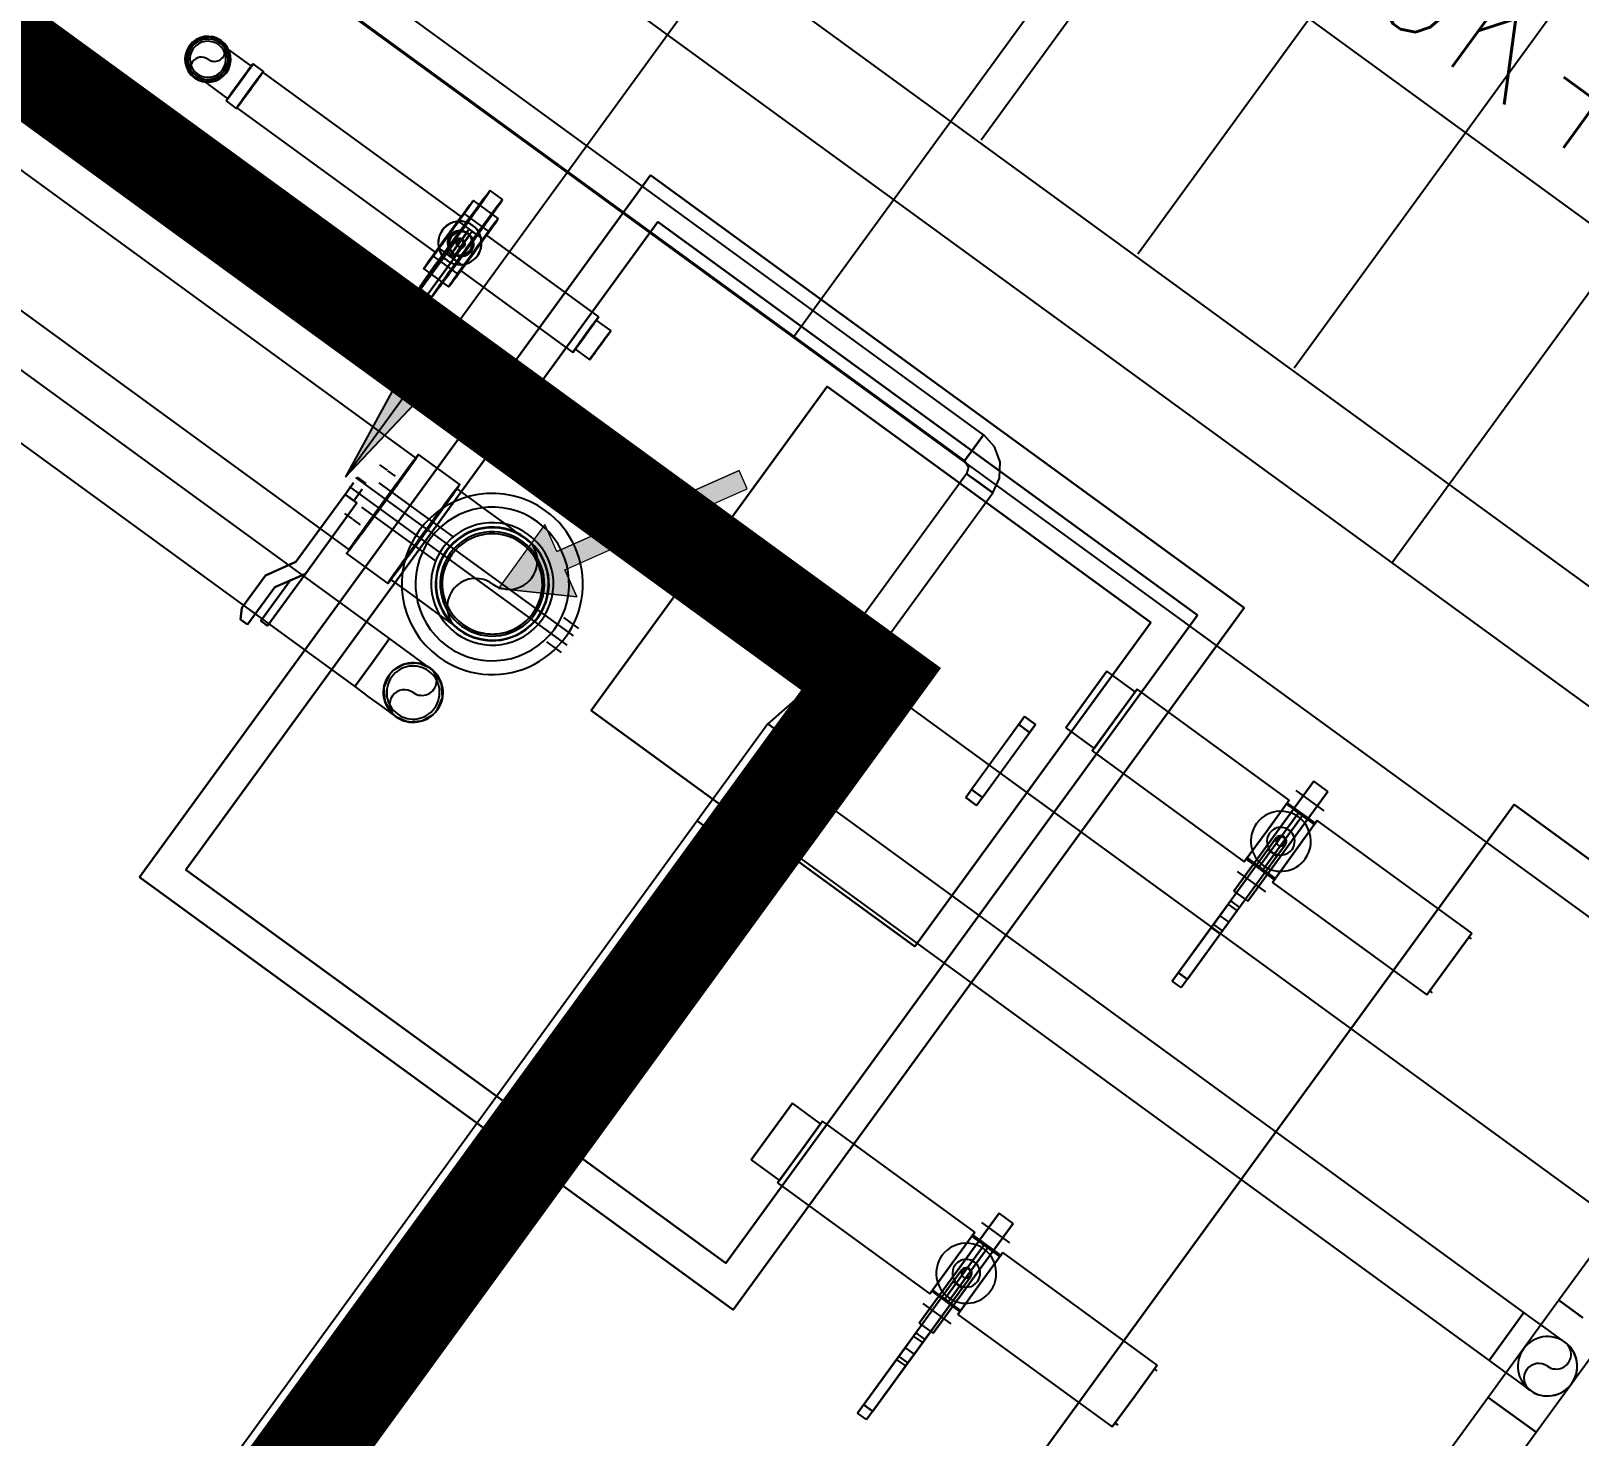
# Model space of a CAD drawing. Header units: millimetres. Extents: x 400382 to 401500, y 4543975 to 4544133.
# Drawn here: x 400780.641 to 400782.959, y 4544099.669 to 4544101.772 of the extents above; entities that cross this region are included whole.
import ezdxf
from ezdxf.enums import TextEntityAlignment as Align

# ---------------------------------------------------------------- set-up
doc = ezdxf.new("R2010")
doc.units = ezdxf.units.MM
for name, pattern in [('AKS', [3, 2.5, -0.25, 0, -0.25]), ('CIZGI', [0.4, 0.25, -0.15]), ('HIDDEN', [0.375, 0.25, -0.125])]:
    doc.linetypes.add(name, pattern=pattern)
doc.layers.add('A-DETL-GENF', color=92, linetype='Continuous', lineweight=9)
for name, color, linetype in [('aks prota', 2, 'AKS'), ('kiriş prota', 6, 'Continuous'), ('kolon tarama prota', 252, 'Continuous'), ('merdiven prota', 2, 'Continuous'), ('metraj prota', 2, 'Continuous'), ('not prota', 2, 'Continuous'), ('PRT-MI-ad_dim', 8, 'Continuous'), ('st_s_ölçü', 4, 'Continuous'), ('tnot prota', 4, 'Continuous')]:
    doc.layers.add(name, color=color, linetype=linetype)
doc.styles.add('TNOT', font='romanstw.shx', dxfattribs={"width": 0.8, "height": 250})

# ---------------------------------------------------------------- blocks, each defined once
blk = doc.blocks.new('Riser Direction1 - Flow Direction _25mm_ 2-2155046-_17_70 m  ARA KAT')
at = {"layer": 'A-DETL-GENF'}
blk.add_hatch(color=256, dxfattribs=at).paths.add_polyline_path([(0, 0), (118, 0), (96, -38.1), (354.9, -187.5), (339.8, -213.5), (81, -64.1), (59, -102.2)], flags=0)
for p, q in [((0, 0), (59, -102.2)), ((118, 0), (0, 0)), ((118, 0), (0, 0)), ((59, -102.2), (0, 0)), ((96, -38.1), (118, 0)), ((96, -38.1), (118, 0)), ((354.9, -187.5), (96, -38.1)), ((96, -38.1), (354.9, -187.5)), ((59, -102.2), (81, -64.1)), ((81, -64.1), (59, -102.2)), ((81, -64.1), (339.8, -213.5)), ((81, -64.1), (339.8, -213.5)), ((339.8, -213.5), (354.9, -187.5)), ((339.8, -213.5), (354.9, -187.5))]:
    blk.add_line(p, q, dxfattribs=at)
blk = doc.blocks.new('17.60 mekanik')
at = {"layer": 'kolon tarama prota'}
blk.add_hatch(color=256, dxfattribs=at).paths.add_polyline_path([(137160.1, 64490.36), (137170.51, 64501.33), (137167.32, 64503.65)], flags=0)
for p, q in [((137170.68, 64493.17), (136564.89, 64933.3)), ((137166.76, 64466.14), (136524.26, 64932.94)), ((136519.03, 64925.75), (137161.53, 64458.95)), ((136554.9, 64919.55), (137160.69, 64479.42)), ((137160.1, 64490.36), (137265.83, 64635.88)), ((137255.66, 64496.77), (137127.64, 64589.78)), ((137124.81, 64585.88), (137252.83, 64492.86)), ((137147.74, 64551.03), (137146.2, 64552.15)), ((137177.44, 64529.29), (137147.66, 64550.92)), ((137142.16, 64546.6), (137143.7, 64545.48)), ((137143.78, 64545.58), (137173.56, 64523.95)), ((137205.73, 64535.56), (137129.32, 64430.39)), ((137129.32, 64430.39), (137205.73, 64535.56)), ((137294.72, 64470.9), (137205.73, 64535.56)), ((137205.73, 64535.56), (137294.72, 64470.9)), ((137205.73, 64535.56), (137205.73, 64535.56)), ((137183.6, 64531.9), (137181.74, 64533.26)), ((137181.54, 64527.11), (137177.82, 64529.81)), ((137182.94, 64529.03), (137179.21, 64531.73)), ((137206.83, 64528.57), (137136.3, 64431.49)), ((137136.3, 64431.49), (137206.83, 64528.57)), ((137180.69, 64525.94), (137176.97, 64528.64)), ((137180.69, 64525.94), (137176.97, 64528.64)), ((137179.76, 64526.61), (137177.9, 64527.97)), ((137179.11, 64528.01), (137179.11, 64528.02)), ((137179.12, 64528), (137179.11, 64528.01)), ((137287.74, 64469.8), (137206.83, 64528.57)), ((137206.83, 64528.57), (137287.74, 64469.8)), ((137206.83, 64528.57), (137206.83, 64528.57)), ((137176.65, 64525.79), (137175.38, 64524.05)), ((137175.4, 64524.04), (137176.66, 64525.78)), ((137177.76, 64525.65), (137177.5, 64525.84)), ((137177.53, 64525.83), (137177.5, 64525.84)), ((137177.58, 64525.92), (137177.57, 64525.93)), ((137178.4, 64526.78), (137178.29, 64526.87)), ((137178.52, 64526.7), (137178.48, 64526.73)), ((137179.05, 64527.13), (137178.61, 64527.45)), ((137198, 64514.35), (137181.16, 64526.58)), ((137175.4, 64524.03), (137170.06, 64516.68)), ((137170.39, 64517.17), (137175.38, 64524.05)), ((137171.13, 64515.91), (137176.47, 64523.26)), ((137176.45, 64523.27), (137171.45, 64516.39)), ((137173.18, 64523.42), (137176.9, 64520.72)), ((137174.03, 64524.6), (137177.75, 64521.89)), ((137174.03, 64524.6), (137177.75, 64521.89)), ((137174.96, 64523.92), (137176.82, 64522.57)), ((137175.38, 64524.05), (137175.4, 64524.03)), ((137176.45, 64523.27), (137175.38, 64524.05)), ((137175.38, 64524.05), (137176.45, 64523.27)), ((137175.4, 64524.04), (137175.38, 64524.05)), ((137176.47, 64523.26), (137175.4, 64524.04)), ((137176.47, 64523.26), (137175.4, 64524.03)), ((137175.67, 64523.41), (137176.11, 64523.08)), ((137176.12, 64523.89), (137176.24, 64523.81)), ((137176.32, 64523.75), (137176.36, 64523.72)), ((137176.45, 64523.27), (137177.71, 64525.01)), ((137176.47, 64523.26), (137176.45, 64523.27)), ((137176.45, 64523.27), (137176.47, 64523.26)), ((137177.73, 64525), (137176.47, 64523.26)), ((137176.85, 64524.95), (137177.12, 64524.76)), ((137176.85, 64524.95), (137176.88, 64524.94)), ((137171.79, 64521.51), (137175.51, 64518.8)), ((137175.28, 64522.76), (137175.29, 64522.75)), ((137175.29, 64522.75), (137175.3, 64522.74)), ((137177.28, 64521.25), (137194.12, 64509.01)), ((137171.12, 64518.63), (137172.98, 64517.28)), ((137170.06, 64516.68), (137165.26, 64510.08)), ((137166.33, 64509.3), (137171.13, 64515.91)), ((137170.06, 64516.68), (137167.49, 64513.2)), ((137167.82, 64513.68), (137170.39, 64517.17)), ((137168.56, 64512.42), (137171.13, 64515.91)), ((137168.78, 64514.94), (137170.06, 64516.68)), ((137171.45, 64516.39), (137168.89, 64512.91)), ((137171.13, 64515.91), (137169.85, 64514.16)), ((137171.13, 64515.91), (137170.06, 64516.68)), ((137171.13, 64515.91), (137170.06, 64516.68)), ((137170.39, 64517.17), (137171.45, 64516.39)), ((137165.18, 64510.04), (137167.82, 64513.68)), ((137165.25, 64510.09), (137168.78, 64514.94)), ((137169.85, 64514.16), (137166.32, 64509.31)), ((137168.89, 64512.91), (137167.82, 64513.68)), ((137168.78, 64514.94), (137169.85, 64514.16)), ((137199.83, 64512.28), (137197.65, 64513.86)), ((137167.49, 64513.2), (137164.3, 64508.8)), ((137165.37, 64508.02), (137168.56, 64512.42)), ((137168.89, 64512.91), (137166.24, 64509.27)), ((137168.56, 64512.42), (137167.49, 64513.2)), ((137164.29, 64508.81), (137165.18, 64510.04)), ((137165.18, 64510.04), (137166.24, 64509.27)), ((137165.26, 64510.08), (137165.25, 64510.09)), ((137166.32, 64509.31), (137165.25, 64510.09)), ((137166.33, 64509.3), (137165.26, 64510.08)), ((137166.24, 64509.27), (137165.36, 64508.03)), ((137166.32, 64509.31), (137166.33, 64509.3)), ((137194.47, 64509.5), (137196.66, 64507.91)), ((137164.3, 64508.8), (137164.29, 64508.81)), ((137165.36, 64508.03), (137164.29, 64508.81)), ((137165.37, 64508.02), (137164.3, 64508.8)), ((137165.36, 64508.03), (137165.37, 64508.02)), ((137167.32, 64503.65), (137160.1, 64490.36)), ((137170.51, 64501.33), (137167.32, 64503.65)), ((137232.21, 64503.96), (137196.94, 64455.42)), ((137196.94, 64455.42), (137232.21, 64503.96)), ((137280.75, 64468.69), (137232.21, 64503.96)), ((137232.21, 64503.96), (137280.75, 64468.69)), ((137232.21, 64503.96), (137232.21, 64503.96)), ((137160.1, 64490.36), (137170.51, 64501.33)), ((137255.66, 64496.77), (137252.83, 64492.86)), ((137252.83, 64492.86), (137255.66, 64496.77)), ((137254.24, 64494.81), (137255.66, 64496.77)), ((137255.66, 64496.77), (137254.24, 64494.81)), ((137177.23, 64489.23), (137171.06, 64493.7)), ((137252.83, 64492.86), (137254.24, 64494.81)), ((137254.24, 64494.81), (137252.83, 64492.86)), ((137166.4, 64491.34), (137165.27, 64492.16)), ((137167.61, 64490.46), (137166.48, 64491.28)), ((137253.13, 64490.92), (137230.29, 64459.49)), ((137257.04, 64488.09), (137253.13, 64490.93)), ((137253.13, 64490.93), (137257.04, 64488.09)), ((137253.13, 64490.92), (137255.09, 64489.51)), ((137255.09, 64489.51), (137253.13, 64490.92)), ((137160.07, 64487.72), (137161.33, 64489.46)), ((137161.33, 64489.46), (137160.07, 64487.72)), ((137160.67, 64488.89), (137193.27, 64465.2)), ((137160.67, 64488.89), (137163.26, 64487.01)), ((137161.17, 64489.58), (137161.17, 64489.58)), ((137161.17, 64489.58), (137161.17, 64489.58)), ((137161.17, 64489.58), (137161.17, 64489.58)), ((137161.17, 64489.58), (137161.17, 64489.58)), ((137161.33, 64489.46), (137161.33, 64489.46)), ((137161.36, 64486.78), (137162.62, 64488.52)), ((137162.62, 64488.52), (137161.36, 64486.78)), ((137194.27, 64466.58), (137161.67, 64490.27)), ((137164.26, 64488.38), (137161.67, 64490.27)), ((137163.22, 64489.34), (137161.93, 64490.29)), ((137162.62, 64488.52), (137162.62, 64488.52)), ((137162.62, 64488.52), (137162.62, 64488.52)), ((137162.62, 64488.52), (137162.62, 64488.52)), ((137176.33, 64481.33), (137165.15, 64489.45)), ((137234.2, 64456.65), (137257.04, 64488.09)), ((137255.09, 64489.51), (137257.04, 64488.09)), ((137257.04, 64488.09), (137255.09, 64489.51)), ((137152.72, 64477.61), (137160.07, 64487.72)), ((137160.07, 64487.72), (137152.72, 64477.61)), ((137161.83, 64486.44), (137154.14, 64475.85)), ((137154.14, 64475.85), (137161.83, 64486.44)), ((137160.07, 64487.72), (137161.83, 64486.44)), ((137161.83, 64486.44), (137160.07, 64487.72)), ((137160.07, 64487.72), (137160.07, 64487.72)), ((137160.07, 64487.72), (137160.07, 64487.72)), ((137160.07, 64487.72), (137161.36, 64486.78)), ((137161.36, 64486.78), (137160.07, 64487.72)), ((137161.36, 64486.78), (137161.36, 64486.78)), ((137161.83, 64486.44), (137161.83, 64486.44)), ((137162.52, 64485.83), (137173.7, 64477.7)), ((137163.76, 64487.7), (137163.76, 64487.7)), ((137163.76, 64487.7), (137163.76, 64487.7)), ((137163.76, 64487.7), (137163.76, 64487.7)), ((137163.76, 64487.7), (137163.76, 64487.7)), ((137163.84, 64487.64), (137163.84, 64487.64)), ((137163.84, 64487.64), (137163.84, 64487.64)), ((137163.84, 64487.64), (137163.84, 64487.64)), ((137163.84, 64487.64), (137163.84, 64487.64)), ((137164.97, 64486.82), (137164.97, 64486.82)), ((137164.97, 64486.82), (137164.97, 64486.82)), ((137159.98, 64484.88), (137161.11, 64484.06)), ((137161.19, 64484), (137162.32, 64483.17)), ((137160.3, 64478.89), (137166.47, 64474.41)), ((137175.02, 64479.51), (137175.02, 64479.51)), ((137175.02, 64479.51), (137175.02, 64479.51)), ((137148.15, 64475.57), (137152.72, 64477.61)), ((137152.72, 64477.61), (137148.15, 64475.57)), ((137152.72, 64477.61), (137152.72, 64477.61)), ((137144.62, 64470.72), (137148.15, 64475.57)), ((137148.15, 64475.57), (137144.62, 64470.72)), ((137147.45, 64468.77), (137151.85, 64474.84)), ((137151.85, 64474.84), (137147.45, 64468.77)), ((137148.15, 64475.57), (137148.15, 64475.57)), ((137154.14, 64475.85), (137148.46, 64468.03)), ((137148.46, 64468.03), (137154.14, 64475.85)), ((137154.14, 64475.85), (137149.57, 64473.82)), ((137149.57, 64473.82), (137154.14, 64475.85)), ((137151.85, 64474.84), (137154.14, 64475.85)), ((137154.14, 64475.85), (137151.85, 64474.84)), ((137151.85, 64474.84), (137151.85, 64474.84)), ((137154.14, 64475.85), (137154.14, 64475.85)), ((137154.14, 64475.85), (137154.14, 64475.85)), ((137149.57, 64473.82), (137145.49, 64468.21)), ((137145.49, 64468.21), (137149.57, 64473.82)), ((137149.57, 64473.82), (137149.57, 64473.82)), ((137144.44, 64468.97), (137144.62, 64470.72)), ((137144.62, 64470.72), (137144.44, 64468.97)), ((137144.62, 64470.72), (137144.62, 64470.72)), ((137217.2, 64372.71), (137287.74, 64469.8)), ((137287.74, 64469.8), (137217.2, 64372.71)), ((137218.31, 64365.73), (137294.72, 64470.9)), ((137294.72, 64470.9), (137218.31, 64365.73)), ((137287.74, 64469.8), (137287.74, 64469.8)), ((137294.72, 64470.9), (137294.72, 64470.9)), ((137145.49, 64468.21), (137144.44, 64468.97)), ((137144.44, 64468.97), (137145.49, 64468.21)), ((137144.44, 64468.97), (137144.44, 64468.97)), ((137145.49, 64468.21), (137145.49, 64468.21)), ((137148.46, 64468.03), (137147.45, 64468.77)), ((137147.45, 64468.77), (137148.46, 64468.03)), ((137147.45, 64468.77), (137147.45, 64468.77)), ((137148.46, 64468.03), (137148.46, 64468.03)), ((137191.54, 64467.51), (137191.54, 64467.51)), ((137191.54, 64467.51), (137191.54, 64467.51)), ((137195.09, 64467.7), (137192.86, 64469.32)), ((137245.48, 64420.15), (137280.75, 64468.69)), ((137280.75, 64468.69), (137245.48, 64420.15)), ((137280.75, 64468.69), (137280.75, 64468.69)), ((137166.76, 64466.14), (137164.15, 64462.54)), ((137164.15, 64462.54), (137166.76, 64466.14)), ((137190.23, 64465.7), (137192.45, 64464.08)), ((137193.77, 64465.89), (137193.77, 64465.89)), ((137193.77, 64465.89), (137193.77, 64465.89)), ((137193.77, 64465.89), (137193.77, 64465.89)), ((137193.77, 64465.89), (137193.77, 64465.89)), ((137164.15, 64462.54), (137161.53, 64458.95)), ((137161.53, 64458.95), (137164.15, 64462.54)), ((137274.18, 64461.4), (137268.02, 64452.93)), ((137268.02, 64452.93), (137274.18, 64461.4)), ((137278.41, 64458.32), (137274.18, 64461.4)), ((137230.29, 64459.49), (137223.42, 64453.48)), ((137230.29, 64459.49), (137232.25, 64458.07)), ((137232.25, 64458.07), (137230.29, 64459.49)), ((137232.25, 64458.07), (137234.2, 64456.65)), ((137234.2, 64456.65), (137232.25, 64458.07)), ((137278.41, 64458.32), (137272.26, 64449.85)), ((137272.26, 64449.85), (137278.41, 64458.32)), ((137278.69, 64458.71), (137275.34, 64454.08)), ((137275.34, 64454.08), (137278.69, 64458.71)), ((137301.51, 64442.13), (137278.69, 64458.71)), ((137230.61, 64448.26), (137234.2, 64456.65)), ((137196.94, 64455.42), (137245.48, 64420.15)), ((137245.48, 64420.15), (137196.94, 64455.42)), ((137196.94, 64455.42), (137196.94, 64455.42)), ((137223.42, 64453.48), (137212.84, 64438.92)), ((137230.61, 64448.26), (137223.42, 64453.48)), ((137223.42, 64453.48), (137230.61, 64448.26)), ((137261.86, 64454.6), (137253.05, 64442.47)), ((137260.98, 64453.39), (137253.93, 64443.68)), ((137254.66, 64441.29), (137263.48, 64453.43)), ((137260.98, 64453.39), (137261.86, 64454.6)), ((137262.6, 64452.21), (137260.98, 64453.39)), ((137260.98, 64453.39), (137260.98, 64453.39)), ((137260.98, 64453.39), (137262.6, 64452.21)), ((137263.48, 64453.43), (137261.86, 64454.6)), ((137261.86, 64454.6), (137263.48, 64453.43)), ((137261.86, 64454.6), (137261.86, 64454.6)), ((137263.48, 64453.43), (137262.6, 64452.21)), ((137263.48, 64453.43), (137263.48, 64453.43)), ((137275.34, 64454.08), (137271.98, 64449.46)), ((137271.98, 64449.46), (137275.34, 64454.08)), ((137255.55, 64442.5), (137262.6, 64452.21)), ((137262.6, 64452.21), (137262.6, 64452.21)), ((137268.02, 64452.93), (137272.26, 64449.85)), ((137271.98, 64449.46), (137294.79, 64432.89)), ((137227.93, 64444.57), (137230.61, 64448.26)), ((137231.25, 64442.17), (137227.93, 64444.57)), ((137305.18, 64444.97), (137293.22, 64428.52)), ((137293.22, 64428.52), (137305.18, 64444.97)), ((137307.28, 64443.45), (137305.18, 64444.97)), ((137226.02, 64434.98), (137231.25, 64442.17)), ((137231.25, 64442.17), (137226.02, 64434.98)), ((137228.63, 64438.57), (137231.25, 64442.17)), ((137231.25, 64442.17), (137228.63, 64438.57)), ((137336.75, 64365.51), (137231.25, 64442.17)), ((137253.05, 64442.47), (137253.93, 64443.68)), ((137253.05, 64442.47), (137254.66, 64441.29)), ((137254.66, 64441.29), (137253.05, 64442.47)), ((137253.05, 64442.47), (137253.05, 64442.47)), ((137253.93, 64443.68), (137255.55, 64442.5)), ((137253.93, 64443.68), (137253.93, 64443.68)), ((137255.55, 64442.5), (137253.93, 64443.68)), ((137255.55, 64442.5), (137254.66, 64441.29)), ((137255.55, 64442.5), (137255.55, 64442.5)), ((137307.28, 64443.45), (137295.32, 64426.99)), ((137295.32, 64426.99), (137307.28, 64443.45)), ((137301.51, 64442.13), (137298.15, 64437.51)), ((137298.15, 64437.51), (137301.51, 64442.13)), ((137305.43, 64438.68), (137301.22, 64441.74)), ((137306.76, 64440.52), (137302.56, 64443.58)), ((137254.66, 64441.29), (137254.66, 64441.29)), ((137335.17, 64441.51), (137258.76, 64336.34)), ((137258.76, 64336.34), (137335.17, 64441.51)), ((137302.91, 64440.23), (137297.03, 64432.14)), ((137297.03, 64432.14), (137302.91, 64440.23)), ((137303.47, 64439.82), (137297.59, 64431.73)), ((137297.59, 64431.73), (137303.47, 64439.82)), ((137305.29, 64438.5), (137301.09, 64441.56)), ((137305.29, 64438.5), (137301.09, 64441.56)), ((137304.24, 64439.26), (137302.14, 64440.79)), ((137303.47, 64439.82), (137302.91, 64440.23)), ((137424.17, 64376.86), (137335.17, 64441.51)), ((137335.17, 64441.51), (137424.17, 64376.86)), ((137335.17, 64441.51), (137335.17, 64441.51)), ((137212.84, 64438.92), (136989.55, 64131.58)), ((137216.44, 64436.31), (137212.84, 64438.92)), ((137212.84, 64438.92), (137216.44, 64436.31)), ((137220.03, 64433.7), (137212.84, 64438.92)), ((137212.84, 64438.92), (137220.03, 64433.7)), ((137220.03, 64433.7), (137222.71, 64437.38)), ((137222.71, 64437.38), (137226.02, 64434.98)), ((137226.02, 64434.98), (137228.63, 64438.57)), ((137228.63, 64438.57), (137226.02, 64434.98)), ((137298.15, 64437.51), (137294.79, 64432.89)), ((137294.79, 64432.89), (137298.15, 64437.51)), ((137298.15, 64437.51), (137298.15, 64437.51)), ((137298.15, 64437.51), (137298.15, 64437.51)), ((137298.15, 64437.51), (137298.15, 64437.51)), ((137298.15, 64437.51), (137298.15, 64437.51)), ((137298.15, 64437.51), (137298.15, 64437.51)), ((137298.15, 64437.51), (137298.15, 64437.51)), ((137298.15, 64437.51), (137298.15, 64437.51)), ((137298.15, 64437.51), (137298.15, 64437.51)), ((137305.71, 64439.08), (137302.35, 64434.45)), ((137302.35, 64434.45), (137305.71, 64439.08)), ((137328.85, 64422.27), (137305.71, 64439.08)), ((137220.03, 64433.7), (137216.44, 64436.31)), ((137216.44, 64436.31), (137220.03, 64433.7)), ((137226.02, 64434.98), (137331.53, 64358.32)), ((137298.31, 64434.74), (137292.38, 64426.58)), ((137292.72, 64427.05), (137298.31, 64434.74)), ((137299.57, 64436.48), (137298.31, 64434.74)), ((137298.31, 64434.74), (137299.57, 64436.48)), ((137298.31, 64434.74), (137298.31, 64434.74)), ((137299.67, 64433.75), (137298.31, 64434.74)), ((137299.67, 64433.75), (137298.31, 64434.74)), ((137298.31, 64434.74), (137299.67, 64433.75)), ((137299.67, 64433.75), (137298.31, 64434.74)), ((137298.31, 64434.74), (137298.31, 64434.74)), ((137299.2, 64436.75), (137299.2, 64436.75)), ((137299.2, 64436.75), (137299.2, 64436.75)), ((137299.67, 64433.75), (137300.93, 64435.49)), ((137300.93, 64435.49), (137299.67, 64433.75)), ((137301.3, 64435.22), (137301.3, 64435.22)), ((137301.3, 64435.22), (137301.3, 64435.22)), ((136996.74, 64126.36), (137220.03, 64433.7)), ((137293.74, 64425.59), (137299.67, 64433.75)), ((137299.67, 64433.75), (137294.08, 64426.06)), ((137295.08, 64433.28), (137299.28, 64430.23)), ((137295.21, 64433.47), (137299.41, 64430.41)), ((137295.21, 64433.47), (137299.41, 64430.41)), ((137296.26, 64432.7), (137298.36, 64431.17)), ((137302.35, 64434.45), (137298.99, 64429.83)), ((137298.99, 64429.83), (137302.35, 64434.45)), ((137299.67, 64433.75), (137299.67, 64433.75)), ((137299.67, 64433.75), (137299.67, 64433.75)), ((137302.35, 64434.45), (137302.35, 64434.45)), ((137302.35, 64434.45), (137302.35, 64434.45)), ((137302.35, 64434.45), (137302.35, 64434.45)), ((137302.35, 64434.45), (137302.35, 64434.45)), ((137302.35, 64434.45), (137302.35, 64434.45)), ((137302.35, 64434.45), (137302.35, 64434.45)), ((137302.35, 64434.45), (137302.35, 64434.45)), ((137302.35, 64434.45), (137302.35, 64434.45)), ((137129.32, 64430.39), (137218.31, 64365.73)), ((137218.31, 64365.73), (137129.32, 64430.39)), ((137129.32, 64430.39), (137129.32, 64430.39)), ((137136.3, 64431.49), (137217.2, 64372.71)), ((137217.2, 64372.71), (137136.3, 64431.49)), ((137136.3, 64431.49), (137136.3, 64431.49)), ((137293.74, 64431.44), (137297.95, 64428.39)), ((137297.03, 64432.14), (137297.59, 64431.73)), ((137293.22, 64428.52), (137295.32, 64426.99)), ((137298.99, 64429.83), (137322.14, 64413.02)), ((137292.38, 64426.58), (137284.94, 64416.33)), ((137286.29, 64415.34), (137293.74, 64425.59)), ((137292.38, 64426.58), (137289.83, 64423.08)), ((137290.18, 64423.55), (137292.72, 64427.05)), ((137291.11, 64424.83), (137292.38, 64426.58)), ((137291.19, 64422.09), (137293.74, 64425.59)), ((137294.08, 64426.06), (137291.54, 64422.56)), ((137293.74, 64425.59), (137292.38, 64426.58)), ((137293.74, 64425.59), (137292.38, 64426.58)), ((137293.74, 64425.59), (137292.47, 64423.84)), ((137292.72, 64427.05), (137294.08, 64426.06)), ((137284.89, 64416.27), (137290.18, 64423.55)), ((137284.94, 64416.33), (137291.11, 64424.83)), ((137292.47, 64423.84), (137286.29, 64415.34)), ((137291.54, 64422.56), (137290.18, 64423.55)), ((137291.11, 64424.83), (137292.47, 64423.84)), ((137289.83, 64423.08), (137283.99, 64415.04)), ((137285.35, 64414.05), (137291.19, 64422.09)), ((137291.54, 64422.56), (137286.25, 64415.28)), ((137291.19, 64422.09), (137289.83, 64423.08)), ((137328.85, 64422.27), (137325.49, 64417.64)), ((137325.49, 64417.64), (137328.85, 64422.27)), ((137328.84, 64421.39), (137328.43, 64421.69)), ((137245.48, 64420.15), (137245.48, 64420.15)), ((137283.99, 64415.04), (137284.89, 64416.27)), ((137284.89, 64416.27), (137286.25, 64415.28)), ((137284.94, 64416.33), (137284.94, 64416.33)), ((137286.29, 64415.34), (137284.94, 64416.33)), ((137286.29, 64415.34), (137284.94, 64416.33)), ((137325.49, 64417.64), (137322.14, 64413.02)), ((137322.14, 64413.02), (137325.49, 64417.64)), ((137325.49, 64417.64), (137325.49, 64417.64)), ((137325.49, 64417.64), (137325.49, 64417.64)), ((137325.9, 64417.35), (137325.9, 64417.35)), ((137325.9, 64417.35), (137325.9, 64417.35)), ((137283.99, 64415.04), (137283.99, 64415.04)), ((137285.35, 64414.05), (137283.99, 64415.04)), ((137285.35, 64414.05), (137283.99, 64415.04)), ((137286.25, 64415.28), (137285.35, 64414.05)), ((137285.35, 64414.05), (137285.35, 64414.05)), ((137286.29, 64415.34), (137286.29, 64415.34)), ((137322.56, 64413.6), (137322.96, 64413.3)), ((137227.15, 64396.68), (137221, 64388.2)), ((137221, 64388.2), (137227.15, 64396.68)), ((137231.39, 64393.6), (137227.15, 64396.68)), ((137231.39, 64393.6), (137225.23, 64385.12)), ((137225.23, 64385.12), (137231.39, 64393.6)), ((137231.67, 64393.99), (137228.31, 64389.36)), ((137228.31, 64389.36), (137231.67, 64393.99)), ((137254.48, 64377.41), (137231.67, 64393.99)), ((137228.31, 64389.36), (137224.95, 64384.74)), ((137224.95, 64384.74), (137228.31, 64389.36)), ((137221, 64388.2), (137225.23, 64385.12)), ((137224.95, 64384.74), (137247.77, 64368.17)), ((137354.91, 64385.14), (137341.98, 64367.34)), ((137258.15, 64380.25), (137246.2, 64363.8)), ((137246.2, 64363.8), (137258.15, 64380.25)), ((137260.26, 64378.72), (137258.15, 64380.25)), ((137260.26, 64378.72), (137248.3, 64362.27)), ((137248.3, 64362.27), (137260.26, 64378.72)), ((137254.48, 64377.41), (137251.12, 64372.79)), ((137251.12, 64372.79), (137254.48, 64377.41)), ((137258.27, 64373.78), (137254.06, 64376.83)), ((137258.27, 64373.78), (137254.06, 64376.83)), ((137258.4, 64373.96), (137254.2, 64377.02)), ((137259.74, 64375.8), (137255.53, 64378.86)), ((137255.88, 64375.51), (137250.01, 64367.42)), ((137250.01, 64367.42), (137255.88, 64375.51)), ((137256.45, 64375.1), (137250.57, 64367.01)), ((137250.57, 64367.01), (137256.45, 64375.1)), ((137257.22, 64374.54), (137255.11, 64376.07)), ((137256.45, 64375.1), (137255.88, 64375.51)), ((137217.2, 64372.71), (137217.2, 64372.71)), ((137251.12, 64372.79), (137247.77, 64368.17)), ((137247.77, 64368.17), (137251.12, 64372.79)), ((137251.12, 64372.79), (137251.12, 64372.79)), ((137251.12, 64372.79), (137251.12, 64372.79)), ((137251.12, 64372.79), (137251.12, 64372.79)), ((137251.12, 64372.79), (137251.12, 64372.79)), ((137251.12, 64372.79), (137251.12, 64372.79)), ((137251.12, 64372.79), (137251.12, 64372.79)), ((137251.12, 64372.79), (137251.12, 64372.79)), ((137251.12, 64372.79), (137251.12, 64372.79)), ((137258.69, 64374.36), (137255.33, 64369.73)), ((137255.33, 64369.73), (137258.69, 64374.36)), ((137281.83, 64357.54), (137258.69, 64374.36)), ((137251.28, 64370.02), (137245.36, 64361.86)), ((137245.7, 64362.33), (137251.28, 64370.02)), ((137252.55, 64371.75), (137251.28, 64370.02)), ((137251.28, 64370.02), (137252.55, 64371.75)), ((137251.28, 64370.02), (137251.28, 64370.02)), ((137252.64, 64369.03), (137251.28, 64370.02)), ((137252.64, 64369.03), (137251.28, 64370.02)), ((137251.28, 64370.02), (137252.64, 64369.03)), ((137252.64, 64369.03), (137251.28, 64370.02)), ((137251.28, 64370.02), (137251.28, 64370.02)), ((137252.18, 64372.03), (137252.18, 64372.03)), ((137252.18, 64372.03), (137252.18, 64372.03)), ((137252.64, 64369.03), (137253.91, 64370.77)), ((137253.91, 64370.77), (137252.64, 64369.03)), ((137254.28, 64370.5), (137254.28, 64370.5)), ((137254.28, 64370.5), (137254.28, 64370.5)), ((137246.72, 64360.87), (137252.64, 64369.03)), ((137252.64, 64369.03), (137247.06, 64361.34)), ((137248.05, 64368.56), (137252.26, 64365.51)), ((137248.19, 64368.74), (137252.39, 64365.69)), ((137248.19, 64368.74), (137252.39, 64365.69)), ((137249.24, 64367.98), (137251.34, 64366.45)), ((137255.33, 64369.73), (137251.97, 64365.11)), ((137251.97, 64365.11), (137255.33, 64369.73)), ((137252.64, 64369.03), (137252.64, 64369.03)), ((137252.64, 64369.03), (137252.64, 64369.03)), ((137255.33, 64369.73), (137255.33, 64369.73)), ((137255.33, 64369.73), (137255.33, 64369.73)), ((137255.33, 64369.73), (137255.33, 64369.73)), ((137255.33, 64369.73), (137255.33, 64369.73)), ((137255.33, 64369.73), (137255.33, 64369.73)), ((137255.33, 64369.73), (137255.33, 64369.73)), ((137255.33, 64369.73), (137255.33, 64369.73)), ((137255.33, 64369.73), (137255.33, 64369.73)), ((137218.31, 64365.73), (137218.31, 64365.73)), ((137246.72, 64366.72), (137250.92, 64363.67)), ((137250.01, 64367.42), (137250.57, 64367.01)), ((137341.98, 64367.34), (137331.4, 64352.78)), ((137334.14, 64361.92), (137336.75, 64365.51)), ((137336.75, 64365.51), (137334.14, 64361.92)), ((137341.98, 64367.34), (137345.58, 64364.73)), ((137345.58, 64364.73), (137341.98, 64367.34)), ((137246.2, 64363.8), (137248.3, 64362.27)), ((137251.97, 64365.11), (137275.11, 64348.3)), ((137245.36, 64361.86), (137237.91, 64351.61)), ((137239.27, 64350.62), (137246.72, 64360.87)), ((137245.36, 64361.86), (137242.81, 64358.35)), ((137243.16, 64358.83), (137245.7, 64362.33)), ((137244.08, 64360.11), (137245.36, 64361.86)), ((137244.17, 64357.37), (137246.72, 64360.87)), ((137247.06, 64361.34), (137244.51, 64357.84)), ((137246.72, 64360.87), (137245.36, 64361.86)), ((137246.72, 64360.87), (137245.36, 64361.86)), ((137246.72, 64360.87), (137245.44, 64359.12)), ((137245.7, 64362.33), (137247.06, 64361.34)), ((137331.53, 64358.32), (137334.14, 64361.92)), ((137334.14, 64361.92), (137331.53, 64358.32)), ((137334.14, 64361.92), (137334.14, 64361.92)), ((137334.14, 64361.92), (137334.14, 64361.92)), ((137338.6, 64347.56), (137349.18, 64362.12)), ((137242.81, 64358.35), (137236.97, 64350.32)), ((137237.87, 64351.55), (137243.16, 64358.83)), ((137237.91, 64351.61), (137244.08, 64360.11)), ((137245.44, 64359.12), (137239.27, 64350.62)), ((137244.17, 64357.37), (137242.81, 64358.35)), ((137244.51, 64357.84), (137243.16, 64358.83)), ((137244.08, 64360.11), (137245.44, 64359.12)), ((137238.33, 64349.33), (137244.17, 64357.37)), ((137244.51, 64357.84), (137239.22, 64350.56)), ((137281.83, 64357.54), (137278.47, 64352.92)), ((137278.47, 64352.92), (137281.83, 64357.54)), ((137281.82, 64356.67), (137281.41, 64356.97)), ((137236.97, 64350.32), (137237.87, 64351.55)), ((137237.87, 64351.55), (137239.22, 64350.56)), ((137237.91, 64351.61), (137237.91, 64351.61)), ((137239.27, 64350.62), (137237.91, 64351.61)), ((137239.27, 64350.62), (137237.91, 64351.61)), ((137278.47, 64352.92), (137275.11, 64348.3)), ((137275.11, 64348.3), (137278.47, 64352.92)), ((137278.47, 64352.92), (137278.47, 64352.92)), ((137278.47, 64352.92), (137278.47, 64352.92)), ((137278.88, 64352.63), (137278.88, 64352.63)), ((137278.88, 64352.63), (137278.88, 64352.63)), ((137331.4, 64352.78), (137318.47, 64334.98)), ((137331.4, 64352.78), (137335, 64350.17)), ((137335, 64350.17), (137331.4, 64352.78)), ((137236.97, 64350.32), (137236.97, 64350.32)), ((137238.33, 64349.33), (137236.97, 64350.32)), ((137238.33, 64349.33), (137236.97, 64350.32)), ((137239.22, 64350.56), (137238.33, 64349.33)), ((137238.33, 64349.33), (137238.33, 64349.33)), ((137239.27, 64350.62), (137239.27, 64350.62)), ((137335, 64350.17), (137338.6, 64347.56)), ((137338.6, 64347.56), (137335, 64350.17)), ((137335, 64350.17), (137335, 64350.17)), ((137335, 64350.17), (137335, 64350.17)), ((137275.53, 64348.87), (137275.94, 64348.58)), ((137325.66, 64329.76), (137338.6, 64347.56))]:
    blk.add_line(p, q, dxfattribs=at)
at = {"layer": 'kolon tarama prota', "extrusion": (0, 0, -1)}
blk.add_line((137164.15, 64462.54), (137164.15, 64462.54), dxfattribs=at)
blk.add_line((137164.15, 64462.54), (137164.15, 64462.54), dxfattribs=at)
at = {"layer": 'kolon tarama prota', "flags": 128}
for points in [[(137145.95, 64551.81), (137144.09, 64553.17), (137142.52, 64554.31), (137141.51, 64555.04), (137141.2, 64555.27)], [(137137.65, 64550.39), (137138.04, 64550.11), (137139.12, 64549.33), (137140.72, 64548.16), (137142.41, 64546.93)], [(137257.04, 64488.09), (137258.05, 64490.28), (137258.15, 64492.7), (137257.32, 64494.97), (137255.69, 64496.75), (137255.66, 64496.77)], [(137252.83, 64492.86), (137253.39, 64491.9), (137253.13, 64490.93)], [(137187.07, 64481.16), (137186.68, 64481.44), (137185.56, 64482.25), (137183.79, 64483.54), (137181.49, 64485.21), (137178.83, 64487.14), (137176.79, 64488.63)], [(137166.9, 64475.01), (137169.69, 64472.99), (137172.27, 64471.11), (137174.44, 64469.54), (137176.05, 64468.37), (137176.97, 64467.69), (137177.18, 64467.55)], [(137342.9, 64361.05), (137342.52, 64361.32), (137341.42, 64362.12), (137339.75, 64363.34), (137337.7, 64364.82), (137336.75, 64365.51)], [(137331.53, 64358.32), (137333.66, 64356.77), (137335.53, 64355.42), (137336.9, 64354.42), (137337.6, 64353.91), (137337.68, 64353.85)]]:
    blk.add_lwpolyline(points, dxfattribs=at)
at = {"layer": 'kolon tarama prota', "extrusion": (0, 0, -1), "flags": 128}
for points in [[(-137172.91, 64461.67), (-137172.53, 64461.95), (-137171.43, 64462.75), (-137169.75, 64463.96), (-137167.71, 64465.45), (-137166.76, 64466.14)], [(-137166.7, 64460.69), (-137165.91, 64458.81), (-137166.04, 64456.77), (-137167.07, 64455.01), (-137167.68, 64454.48)], [(-137172.91, 64461.67), (-137171.03, 64462.46), (-137168.99, 64462.33), (-137167.23, 64461.3), (-137166.7, 64460.69)], [(-137173.89, 64455.46), (-137174.68, 64457.34), (-137174.54, 64459.38), (-137173.51, 64461.14), (-137172.91, 64461.67)], [(-137161.53, 64458.95), (-137163.66, 64457.4), (-137165.53, 64456.04), (-137166.9, 64455.05), (-137167.61, 64454.53), (-137167.68, 64454.48)], [(-137167.68, 64454.48), (-137169.56, 64453.69), (-137171.6, 64453.83), (-137173.36, 64454.86), (-137173.89, 64455.46)]]:
    blk.add_lwpolyline(points, dxfattribs=at)
at = {"layer": 'kolon tarama prota'}
for centre, radius, start, end in [((137139.43, 64552.83), 3.43, 324, 144), ((137139.43, 64552.83), 3.43, 324, 144), ((137139.43, 64552.83), 3.3, 324, 144), ((137139.43, 64552.83), 3.02, 324, 144), ((137139.43, 64552.83), 2.7, 324, 144), ((137139.43, 64552.83), 2.7, 324, 144), ((137140.4, 64554.16), 1.65, 234, 54), ((137139.43, 64552.83), 3.43, 144, 324), ((137139.43, 64552.83), 3.43, 144, 324), ((137139.43, 64552.83), 3.3, 144, 324), ((137139.43, 64552.83), 3.02, 144, 324), ((137139.43, 64552.83), 2.7, 144, 324), ((137139.43, 64552.83), 2.7, 144, 324), ((137138.46, 64551.49), 1.65, 54, 234), ((137182.12, 64474.35), 13.56, 54, 234), ((137182.12, 64474.35), 13.56, 54, 234), ((137182.12, 64474.35), 11.5, 324, 144), ((137182.12, 64474.35), 11.5, 324, 144), ((137182.12, 64474.35), 13.56, 234, 54), ((137182.12, 64474.35), 13.56, 234, 54), ((137182.12, 64474.35), 9.16, 324, 144), ((137182.12, 64474.35), 9.16, 324, 144), ((137182.12, 64474.35), 11.5, 144, 324), ((137182.12, 64474.35), 11.5, 144, 324), ((137182.12, 64474.35), 7.5, 54, 234), ((137182.12, 64474.35), 7.5, 54, 234), ((137182.12, 64474.35), 8.5, 324, 144), ((137182.12, 64474.35), 8.5, 324, 144), ((137182.12, 64474.35), 8.41, 324, 144), ((137182.12, 64474.35), 7.8, 324, 144), ((137182.12, 64474.35), 7.8, 324, 144), ((137182.12, 64474.35), 7.5, 324, 144), ((137182.12, 64474.35), 7.5, 324, 144), ((137182.12, 64474.35), 7.5, 324, 144), ((137182.12, 64474.35), 7.5, 324, 144), ((137182.12, 64474.35), 7.5, 324, 144), ((137182.12, 64474.35), 7.5, 324, 144), ((137184.62, 64477.79), 4.25, 234, 54), ((137184.62, 64477.79), 4.25, 234, 54), ((137182.12, 64474.35), 9.16, 144, 324), ((137182.12, 64474.35), 9.16, 144, 324), ((137182.12, 64474.35), 8.5, 144, 324), ((137182.12, 64474.35), 8.5, 144, 324), ((137182.12, 64474.35), 8.41, 144, 324), ((137182.12, 64474.35), 7.8, 144, 324), ((137182.12, 64474.35), 7.8, 144, 324), ((137182.12, 64474.35), 7.5, 234, 54), ((137182.12, 64474.35), 7.5, 234, 54), ((137182.12, 64474.35), 7.5, 144, 324), ((137182.12, 64474.35), 7.5, 144, 324), ((137182.12, 64474.35), 7.5, 144, 324), ((137182.12, 64474.35), 7.5, 144, 324), ((137182.12, 64474.35), 7.5, 144, 324), ((137182.12, 64474.35), 7.5, 144, 324), ((137179.62, 64470.92), 4.25, 54, 234), ((137179.62, 64470.92), 4.25, 54, 234), ((137170.29, 64458.08), 4.45, 144, 324), ((137170.29, 64458.08), 3.97, 144, 324), ((137170.29, 64458.08), 3.97, 144, 324), ((137170.29, 64458.08), 4.44, 324, 144), ((137170.29, 64458.08), 3.97, 324, 144), ((137170.29, 64458.08), 3.97, 324, 144), ((137171.6, 64459.87), 2.22, 234, 54), ((137168.99, 64456.28), 2.22, 54, 234), ((137300.25, 64435.98), 4.5, 324.0001, 144.0001), ((137300.25, 64435.98), 4.5, 324.0001, 144.0001), ((137300.25, 64435.98), 4.5, 324.0001, 144.0001), ((137300.25, 64435.98), 4.5, 324.0001, 144.0001), ((137300.25, 64435.98), 4.5, 144.0001, 324.0001), ((137300.25, 64435.98), 4.5, 144.0001, 324.0001), ((137300.25, 64435.98), 4.5, 144.0001, 324.0001), ((137300.25, 64435.98), 4.5, 144.0001, 324.0001), ((137300.25, 64435.98), 2.08, 144.0001, 324.0001), ((137300.25, 64435.98), 2.08, 144.0001, 324.0001), ((137300.25, 64435.98), 2.08, 144.0001, 324.0001), ((137300.25, 64435.98), 2.08, 144.0001, 324.0001), ((137300.25, 64435.98), 2.08, 324.0001, 144.0001), ((137300.25, 64435.98), 2.08, 324.0001, 144.0001), ((137300.25, 64435.98), 2.08, 324.0001, 144.0001), ((137300.25, 64435.98), 2.08, 324.0001, 144.0001), ((137300.25, 64435.98), 0.7, 144.0001, 324.0001), ((137300.25, 64435.98), 0.7, 144.0001, 324.0001), ((137300.25, 64435.98), 0.7, 144.0001, 324.0001), ((137300.25, 64435.98), 0.7, 144.0001, 324.0001), ((137300.25, 64435.98), 0.84, 324.0001, 144.0001), ((137300.25, 64435.98), 0.84, 324.0001, 144.0001), ((137300.25, 64435.98), 0.7, 324.0001, 144.0001), ((137300.25, 64435.98), 0.7, 324.0001, 144.0001), ((137300.25, 64435.98), 0.7, 324.0001, 144.0001), ((137300.25, 64435.98), 0.7, 324.0001, 144.0001), ((137253.23, 64371.26), 4.5, 324.0001, 144.0001), ((137253.23, 64371.26), 4.5, 324.0001, 144.0001), ((137253.23, 64371.26), 4.5, 324.0001, 144.0001), ((137253.23, 64371.26), 4.5, 324.0001, 144.0001), ((137253.23, 64371.26), 4.5, 144.0001, 324.0001), ((137253.23, 64371.26), 4.5, 144.0001, 324.0001), ((137253.23, 64371.26), 4.5, 144.0001, 324.0001), ((137253.23, 64371.26), 4.5, 144.0001, 324.0001), ((137253.23, 64371.26), 2.08, 144.0001, 324.0001), ((137253.23, 64371.26), 2.08, 144.0001, 324.0001), ((137253.23, 64371.26), 2.08, 144.0001, 324.0001), ((137253.23, 64371.26), 2.08, 144.0001, 324.0001), ((137253.23, 64371.26), 2.08, 324.0001, 144.0001), ((137253.23, 64371.26), 2.08, 324.0001, 144.0001), ((137253.23, 64371.26), 2.08, 324.0001, 144.0001), ((137253.23, 64371.26), 2.08, 324.0001, 144.0001), ((137253.23, 64371.26), 0.7, 144.0001, 324.0001), ((137253.23, 64371.26), 0.7, 144.0001, 324.0001), ((137253.23, 64371.26), 0.7, 144.0001, 324.0001), ((137253.23, 64371.26), 0.7, 144.0001, 324.0001), ((137253.23, 64371.26), 0.84, 324.0001, 144.0001), ((137253.23, 64371.26), 0.84, 324.0001, 144.0001), ((137253.23, 64371.26), 0.7, 324.0001, 144.0001), ((137253.23, 64371.26), 0.7, 324.0001, 144.0001), ((137253.23, 64371.26), 0.7, 324.0001, 144.0001), ((137253.23, 64371.26), 0.7, 324.0001, 144.0001), ((137340.29, 64357.45), 4.44, 54.0001, 234.0001), ((137340.29, 64357.45), 4.44, 324, 144), ((137340.29, 64357.45), 4.44, 324.0001, 144.0001), ((137340.29, 64357.45), 4.45, 234.0001, 54.0001), ((137341.6, 64359.25), 2.22, 234, 54), ((137340.29, 64357.45), 4.45, 144, 324), ((137340.29, 64357.45), 4.44, 144.0001, 324.0001), ((137338.98, 64355.65), 2.22, 54, 234)]:
    blk.add_arc(centre, radius, start, end, dxfattribs=at)
at = {"layer": 'kolon tarama prota', "extrusion": (0, 0, -1)}
for radius, start, end in [(4.45, 36, 216), (4.44, 216, 36)]:
    blk.add_arc((-137170.29, 64458.08), radius, start, end, dxfattribs=at)
at = {"layer": 'kolon tarama prota'}
for centre, major_axis, ratio, start_param, end_param in [((137144.18, 64549.37), (-2.02, -2.78), 0.01, 1.570796, 4.712389), ((137144.18, 64549.37), (-1.77, -2.44), 0.01, 1.570796, 4.712389), ((137145.72, 64548.25), (-2.02, -2.78), 0.01, 1.570796, 4.712389), ((137145.72, 64548.25), (1.94, 2.67), 0.01, 0, 1.570796), ((137145.72, 64548.25), (1.94, 2.67), 0.01, 4.712389, 6.283185), ((137144.18, 64549.37), (-2.02, -2.78), 0.01, 4.712389, 7.853982), ((137144.18, 64549.37), (-1.77, -2.44), 0.01, 4.712389, 7.853982), ((137145.72, 64548.25), (-2.02, -2.78), 0.01, 4.712389, 7.853982), ((137145.72, 64548.25), (1.94, 2.67), 0.01, 1.570796, 3.141593), ((137145.72, 64548.25), (1.94, 2.67), 0.01, 3.141593, 4.712389), ((137176.43, 64525.94), (5.31, 7.31), 0.01, 0, 3.141593), ((137176.43, 64525.94), (5.31, 7.31), 0.01, 3.141593, 6.283185), ((137178.29, 64524.59), (5.31, 7.31), 0.01, 0, 3.141593), ((137178.29, 64524.59), (5.31, 7.31), 0.01, 3.141593, 6.283185), ((137175.5, 64526.62), (3.71, 5.11), 0.01, 4.712389, 7.853982), ((137175.5, 64526.62), (2.32, 3.2), 0.01, 4.712389, 7.853982), ((137177.19, 64525.39), (1.91, 2.63), 0.99995, 4.712389, 7.853982), ((137177.2, 64525.38), (1.91, 2.63), 0.99995, 4.712389, 7.853982), ((137177.2, 64525.38), (1.91, 2.63), 0.99995, 4.712389, 7.853982), ((137177.21, 64525.37), (1.91, 2.63), 0.99995, 4.712389, 7.853982), ((137175.5, 64526.62), (1.94, 2.67), 0.01, 0, 1.570796), ((137175.5, 64526.62), (1.47, 2.02), 0.01, 4.712389, 7.853982), ((137175.5, 64526.62), (1.47, 2.02), 0.01, 4.712389, 7.853982), ((137175.5, 64526.62), (1.94, 2.67), 0.01, 4.712389, 6.283185), ((137176.43, 64525.94), (1.47, 2.02), 0.01, 4.712389, 7.853982), ((137179.22, 64523.91), (3.71, 5.11), 0.01, 4.712389, 7.853982), ((137175.5, 64526.62), (3.71, 5.11), 0.01, 1.570796, 4.712389), ((137175.5, 64526.62), (2.32, 3.2), 0.01, 1.570796, 4.712389), ((137177.19, 64525.39), (1.91, 2.63), 0.99995, 1.570796, 4.712389), ((137177.2, 64525.38), (1.91, 2.63), 0.99995, 1.570796, 4.712389), ((137177.2, 64525.38), (1.91, 2.63), 0.99995, 1.570796, 4.712389), ((137177.21, 64525.37), (1.91, 2.63), 0.99995, 1.570796, 4.712389), ((137175.5, 64526.62), (1.94, 2.67), 0.01, 1.570796, 3.141593), ((137175.5, 64526.62), (1.94, 2.67), 0.01, 3.141593, 4.712389), ((137175.5, 64526.62), (1.47, 2.02), 0.01, 1.570796, 4.712389), ((137175.5, 64526.62), (1.47, 2.02), 0.01, 1.570796, 4.712389), ((137176.43, 64525.94), (1.47, 2.02), 0.01, 1.570796, 4.712389), ((137177.2, 64525.38), (1.08, 1.49), 0.99995, 1.570796, 4.712389), ((137177.32, 64525.29), (1.08, 1.49), 0.99995, 1.570796, 4.712389), ((137177.4, 64525.24), (1.08, 1.49), 0.99995, 1.570796, 4.712389), ((137177.44, 64525.21), (1.08, 1.49), 0.99995, 1.570796, 4.712389), ((137177.14, 64525.43), (1.47, 2.02), 0.01, 0, 3.141593), ((137177.14, 64525.43), (1.47, 2.02), 0.01, 3.141593, 6.283185), ((137177.2, 64525.38), (1.08, 1.49), 0.99995, 4.712389, 7.853982), ((137177.32, 64525.29), (1.08, 1.49), 0.99995, 4.712389, 7.853982), ((137177.4, 64525.24), (1.08, 1.49), 0.99995, 4.712389, 7.853982), ((137177.44, 64525.21), (1.08, 1.49), 0.99995, 4.712389, 7.853982), ((137177.58, 64525.11), (1.47, 2.02), 0.01, 0, 3.141593), ((137177.58, 64525.11), (1.47, 2.02), 0.01, 3.141593, 6.283185), ((137177.18, 64525.4), (0.323, 0.445), 0.99995, 1.570796, 4.712389), ((137177.18, 64525.4), (0.323, 0.445), 0.99995, 1.570796, 4.712389), ((137177.2, 64525.38), (0.323, 0.445), 0.99995, 1.570796, 4.712389), ((137177.18, 64525.4), (0.388, 0.534), 0.99995, 4.712389, 7.853982), ((137177.19, 64525.39), (0.388, 0.534), 0.99995, 4.712389, 7.853982), ((137177.18, 64525.4), (0.323, 0.445), 0.99995, 4.712389, 7.853982), ((137177.18, 64525.4), (0.323, 0.445), 0.99995, 4.712389, 7.853982), ((137177.2, 64525.38), (0.323, 0.445), 0.99995, 4.712389, 7.853982), ((137177.44, 64525.21), (0.323, 0.445), 0.99995, 1.570796, 4.712389), ((137177.44, 64525.21), (0.323, 0.445), 0.99995, 4.712389, 7.853982), ((137178.29, 64524.59), (1.47, 2.02), 0.01, 4.712389, 7.853982), ((137179.22, 64523.91), (2.32, 3.2), 0.01, 4.712389, 7.853982), ((137179.22, 64523.91), (1.94, 2.67), 0.01, 0, 1.570796), ((137179.22, 64523.91), (1.47, 2.02), 0.01, 4.712389, 7.853982), ((137179.22, 64523.91), (1.47, 2.02), 0.01, 4.712389, 7.853982), ((137179.22, 64523.91), (1.94, 2.67), 0.01, 4.712389, 6.283185), ((137179.22, 64523.91), (3.71, 5.11), 0.01, 1.570796, 4.712389), ((137178.29, 64524.59), (1.47, 2.02), 0.01, 1.570796, 4.712389), ((137179.22, 64523.91), (2.32, 3.2), 0.01, 1.570796, 4.712389), ((137179.22, 64523.91), (1.94, 2.67), 0.01, 1.570796, 3.141593), ((137179.22, 64523.91), (1.94, 2.67), 0.01, 3.141593, 4.712389), ((137179.22, 64523.91), (1.47, 2.02), 0.01, 1.570796, 4.712389), ((137179.22, 64523.91), (1.47, 2.02), 0.01, 1.570796, 4.712389), ((137196.06, 64511.68), (1.59, 2.18), 0.01, 0, 3.141593), ((137196.06, 64511.68), (1.59, 2.18), 0.01, 3.141593, 6.283185), ((137196.06, 64511.68), (1.94, 2.67), 0.01, 0, 1.570796), ((137196.06, 64511.68), (1.94, 2.67), 0.01, 4.712389, 6.283185), ((137196.06, 64511.68), (1.94, 2.67), 0.01, 1.570796, 3.141593), ((137196.06, 64511.68), (1.94, 2.67), 0.01, 3.141593, 4.712389), ((137198.24, 64510.1), (1.59, 2.18), 0.01, 0, 3.141593), ((137198.24, 64510.1), (1.59, 2.18), 0.01, 3.141593, 6.283185), ((137165.68, 64486.3), (5.38, 7.41), 0.01, 4.712389, 7.853982), ((137165.68, 64486.3), (5, 6.88), 0.01, 0, 1.570796), ((137165.68, 64486.3), (5, 6.88), 0.01, 4.712389, 6.283185), ((137171.85, 64481.82), (5.38, 7.41), 0.01, 4.712389, 7.853982), ((137171.85, 64481.82), (4.95, 6.81), 0.01, 4.712389, 7.853982), ((137165.68, 64486.3), (5.38, 7.41), 0.01, 1.570796, 4.712389), ((137165.68, 64486.3), (5, 6.88), 0.01, 1.570796, 3.141593), ((137165.68, 64486.3), (5, 6.88), 0.01, 3.141593, 4.712389), ((137171.85, 64481.82), (5.38, 7.41), 0.01, 1.570796, 4.712389), ((137171.85, 64481.82), (4.95, 6.81), 0.01, 1.570796, 4.712389)]:
    blk.add_ellipse(centre, major_axis=major_axis, ratio=ratio, start_param=start_param, end_param=end_param, dxfattribs=at)
at = {"layer": 'kolon tarama prota', "xscale": 0.1, "yscale": 0.1, "zscale": 0.1, "rotation": 54.00071593119054}
blk.add_blockref('Riser Direction1 - Flow Direction _25mm_ 2-2155046-_17_70 m  ARA KAT', (137183.03, 64473.69), dxfattribs=at)
blk = doc.blocks.new('*U18')
at = {"layer": 'metraj prota', "color": 4}
blk.add_lwpolyline([(-232.05, 0), (-209.55, 12.99), (-209.55, -12.99)], close=True, dxfattribs=at)
blk.add_lwpolyline([(0, 0), (-209.55, 0)], dxfattribs=at)
blk.add_circle((0, 0), 7.5, dxfattribs=at)

msp = doc.modelspace()

# ---------------------------------------------------------------- linework, layer by layer
at = {"layer": 'aks prota', "ltscale": 10}
msp.add_line((400834.1278, 4544063.4977), (400758.6926, 4544118.4486), dxfattribs=at)
at = {"layer": 'kiriş prota'}
for p, q in [((400785.8929, 4544098.814), (400779.1841, 4544103.701)), ((400785.6573, 4544098.4907), (400778.9486, 4544103.3777))]:
    msp.add_line(p, q, dxfattribs=at)
msp.add_lwpolyline([(400778.7454, 4544103.0988), (400785.4542, 4544098.2118)], dxfattribs=at)
at = {"layer": 'merdiven prota', "linetype": 'HIDDEN', "ltscale": 10}
for p, q in [((400782.0635, 4544101.6091), (400783.8299, 4544104.034)), ((400782.298, 4544101.4384), (400784.0643, 4544103.8632)), ((400782.5323, 4544101.2676), (400784.2987, 4544103.6925)), ((400782.6787, 4544100.9759), (400783.661, 4544102.3244))]:
    msp.add_line(p, q, dxfattribs=at)
at = {"layer": 'not prota', "ltscale": 0.1}
msp.add_lwpolyline([(400781.7831, 4544101.3146), (400782.2769, 4544101.9925), (400783.4893, 4544101.1093)], dxfattribs=at)
at = {"layer": 'st_s_ölçü', "color": 3, "linetype": 'CIZGI', "lineweight": 30, "ltscale": 50, "const_width": 0.15}
msp.add_lwpolyline([(400819.5369, 4544094.4164), (400810.2652, 4544094.4279), (400808.9424, 4544092.6076), (400806.044, 4544094.7189), (400806.0443, 4544094.719), (400805.1551, 4544095.3665), (400804.4485, 4544094.3965), (400793.1488, 4544102.6279), (400789.0861, 4544097.0507), (400787.13, 4544098.4756), (400786.4235, 4544097.5057), (400789.9447, 4544094.9406), (400786.5886, 4544090.3335), (400778.5425, 4544096.1946), (400781.8986, 4544100.8018), (400777.774, 4544103.8046), (400770.356, 4544093.6214), (400754.8774, 4544104.8969)], dxfattribs=at)

# ---------------------------------------------------------------- block references
at = {"layer": 'merdiven prota', "xscale": 0.01, "yscale": 0.01, "zscale": 0.01, "rotation": 359.9284577011093}
msp.add_blockref('17.60 mekanik', (399408.7062, 4543457.9141), dxfattribs=at)
at = {"layer": 'PRT-MI-ad_dim', "xscale": -0.01, "yscale": 0.01, "zscale": 0.01, "rotation": 143.8919304181143}
msp.add_blockref('*U18', (400784.2657, 4544101.6762), dxfattribs=at)

# ---------------------------------------------------------------- texts
at = {"layer": 'tnot prota', "style": 'TNOT', "width": 0.8}
msp.add_text('SKÜK+12.82', height=0.2, rotation=323.9285, dxfattribs=at).set_placement((400782.4566, 4544102.0694), align=Align.MIDDLE_LEFT)

doc.saveas('drawing.dxf')
